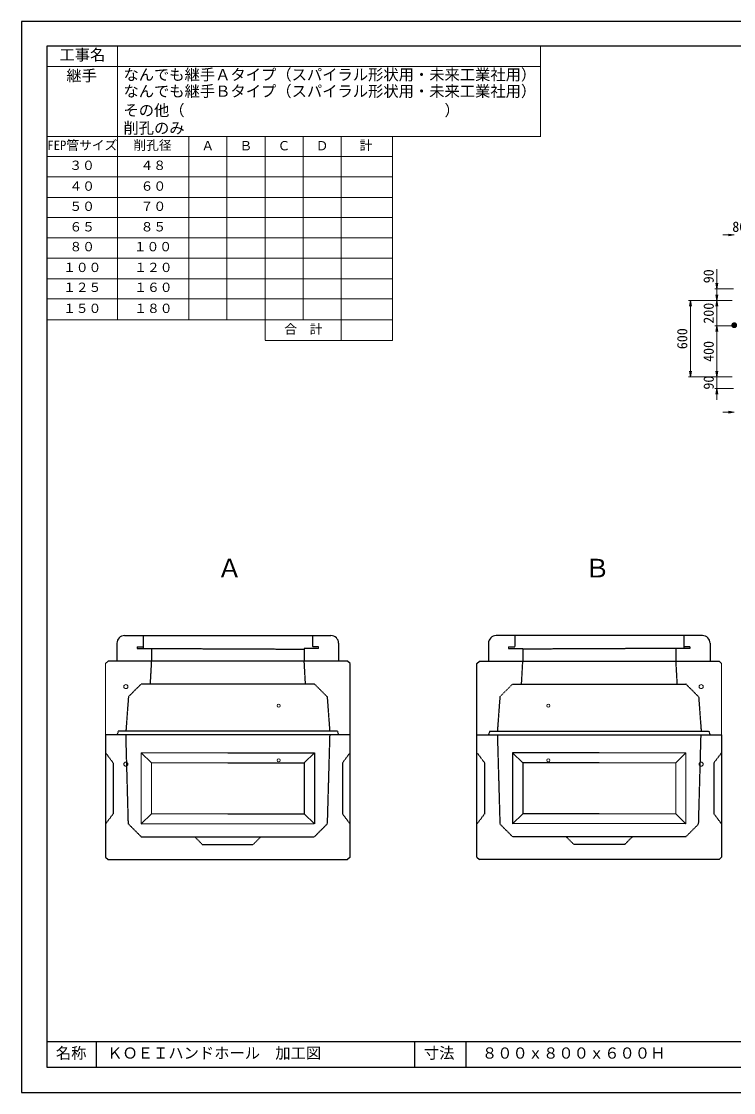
# Model space of a CAD drawing. Units: millimetres, scale not verified. Extents: x -297 to 298, y -210 to 211.
# Drawn here: x -297 to -17.5, y -210 to 210.5 of the extents above; entities that cross this region are included whole.
import ezdxf
from ezdxf.enums import TextEntityAlignment as Align

# ---------------------------------------------------------------- set-up
doc = ezdxf.new("R2010")
doc.units = ezdxf.units.MM
doc.linetypes.add('USER2', pattern=[4.7625, 3.175, -1.5875])
doc.layers.add('0-0', color=7, linetype='Continuous')
for name, color, linetype, lineweight in [('0-1_0', 9, 'Continuous', 25), ('0-2_dims', 7, 'Continuous', 18), ('0-3_pen1実線', 4, 'Continuous', 13), ('0-4_pen2実線', 3, 'Continuous', 13), ('0-5_pen3実線', 7, 'Continuous', 25), ('0-6_pen4実線', 7, 'Continuous', 25), ('0-7_pen2破線', 3, 'USER2', 25), ('0-8_鉄筋', 7, 'Continuous', 25), ('0-9_draw', 7, 'Continuous', 13)]:
    doc.layers.add(name, color=color, linetype=linetype, lineweight=lineweight)
doc.styles.add('ＭＳ ゴシック', font='')
doc.styles.get('ＭＳ ゴシック').set_extended_font_data('MS Gothic')

# ---------------------------------------------------------------- blocks, each defined once
blk = doc.blocks.new('部分図 1')
at = {"layer": '0-1_0'}
blk.add_lwpolyline([(0.1, 0.3), (11898.1, 0.3), (11898.1, 8410.3), (0.1, 8410.3)], close=True, dxfattribs=at)
at = {"layer": '0-2_dims'}
for p, q in [((755.1, 6066.8), (755.1, 8215.2)), ((4075.2, 7506.5), (4075.2, 8215.2)), ((200.1, 8055.5), (4076.2, 8055.5)), ((200.1, 7506.5), (4076.2, 7506.5)), ((1313.17, 6066.8), (1313.17, 7507.2)), ((1313.17, 6066.8), (1313.17, 7506.8)), ((1613.17, 6066.8), (1613.17, 7506.8)), ((1912.17, 5908), (1912.17, 7506.8)), ((2211.17, 6066.8), (2211.17, 7506.8)), ((2511.17, 5906), (2511.17, 7506.8)), ((200.17, 7349), (2913.17, 7349)), ((200.1, 7190), (2913.1, 7190)), ((200.1, 7028.2), (2913.1, 7028.2)), ((200.1, 6870.4), (2913.1, 6870.4)), ((5594.94, 6733.51), (5504.94, 6733.51)), ((200.1, 6711.4), (2913.1, 6711.4)), ((200.1, 6550.4), (2913.1, 6550.4)), ((5459.49, 6309.51), (5459.49, 6464.51)), ((200.1, 6390.4), (2913.1, 6390.4)), ((5589.94, 6309.51), (5444.49, 6309.51)), ((5459.49, 6219.51), (5459.49, 6309.51)), ((5459.49, 6309.51), (5459.49, 6219.51)), ((200.1, 6231.6), (2913.1, 6231.6)), ((5564.94, 6219.51), (5236.94, 6219.51)), ((5251.94, 6219.51), (5251.94, 5619.51)), ((5579.94, 6219.51), (5444.49, 6219.51)), ((5579.94, 6219.51), (5444.49, 6219.51)), ((5459.49, 6219.51), (5459.49, 6019.51)), ((5459.49, 6219.51), (5459.49, 6129.51)), ((2913.17, 6066.8), (2913.17, 5906.1)), ((5579.94, 6019.51), (5444.49, 6019.51)), ((5579.94, 6019.51), (5444.49, 6019.51)), ((5459.49, 6019.51), (5459.49, 5619.51)), ((5459.49, 6019.51), (5459.49, 5929.51)), ((1912.17, 5906.1), (2913.17, 5906.1)), ((5459.49, 5619.51), (5459.49, 5709.51)), ((5564.94, 5619.51), (5236.94, 5619.51)), ((5579.94, 5619.51), (5444.49, 5619.51)), ((5579.94, 5619.51), (5444.49, 5619.51)), ((5459.49, 5619.51), (5459.49, 5529.51)), ((5589.94, 5529.51), (5444.49, 5529.51)), ((5459.49, 5529.51), (5459.49, 5439.51)), ((5594.94, 5341.51), (5504.94, 5341.51))]:
    blk.add_line(p, q, dxfattribs=at)
blk.add_lwpolyline([(200.17, 6066.8), (2913.17, 6066.8), (2913.17, 7506.8), (200.17, 7506.8)], close=True, dxfattribs=at)
for points in [[(5549.94, 6726.01), (5594.94, 6733.51), (5549.94, 6741.01)], [(5451.99, 6354.51), (5459.49, 6309.51), (5466.99, 6354.51)], [(5451.99, 6264.51), (5459.49, 6219.51), (5466.99, 6264.51)], [(5259.44, 6174.51), (5251.94, 6219.51), (5244.44, 6174.51)], [(5466.99, 6174.51), (5459.49, 6219.51), (5451.99, 6174.51)], [(5466.99, 5974.51), (5459.49, 6019.51), (5451.99, 5974.51)], [(5466.99, 5974.51), (5459.49, 6019.51), (5451.99, 5974.51)], [(5244.44, 5664.51), (5251.94, 5619.51), (5259.44, 5664.51)], [(5451.99, 5664.51), (5459.49, 5619.51), (5466.99, 5664.51)], [(5451.99, 5664.51), (5459.49, 5619.51), (5466.99, 5664.51)], [(5466.99, 5484.51), (5459.49, 5529.51), (5451.99, 5484.51)], [(5549.94, 5334.01), (5594.94, 5341.51), (5549.94, 5349.01)]]:
    blk.add_lwpolyline(points, dxfattribs=at)
at = {"layer": '0-3_pen1実線'}
for p, q in [((2220, 3481.94), (2225.96, 3487.9)), ((3936, 3481.94), (3930.04, 3487.9))]:
    blk.add_line(p, q, dxfattribs=at)
at = {"layer": '0-4_pen2実線'}
for p, q in [((2332, 3499.9), (2332, 3487.9)), ((3824, 3499.9), (3824, 3487.9))]:
    blk.add_line(p, q, dxfattribs=at)
for centre, radius in [((820, 3188), 16), ((5336, 3188), 16), ((2020, 3038), 12), ((4136, 3038), 12), ((2020, 2609), 12), ((4136, 2609), 12), ((820, 2579), 16), ((5336, 2579), 16)]:
    blk.add_circle(centre, radius, dxfattribs=at)
at = {"layer": '0-5_pen3実線'}
for p, q in [((810, 3587.9), (2430, 3587.9)), ((5346, 3587.9), (3726, 3587.9)), ((750, 3527.9), (750, 3387.9)), ((2490, 3527.9), (2490, 3387.9)), ((3666, 3527.9), (3666, 3387.9)), ((5406, 3527.9), (5406, 3387.9)), ((2560, 3388), (680, 3388)), ((2580, 3368), (2560, 3388)), ((2580, 2808), (2580, 3368)), ((3576, 3368), (3596, 3388)), ((3576, 2808), (3576, 3368)), ((3596, 3388), (5476, 3388)), ((660, 2809), (660, 1849)), ((2580, 2808), (660, 2808)), ((2580, 1849), (2580, 2809)), ((3576, 1849), (3576, 2809)), ((3576, 2808), (5496, 2808)), ((5496, 2809), (5496, 1849)), ((1620, 2669), (2300, 2669)), ((2300, 2669), (2220, 2589)), ((2300, 2669), (2300, 2109)), ((4536, 2669), (3856, 2669)), ((3856, 2669), (3936, 2589)), ((3856, 2669), (3856, 2109)), ((1620, 2589), (2220, 2589)), ((2220, 2589), (2220, 2189)), ((4536, 2589), (3936, 2589)), ((3936, 2589), (3936, 2189)), ((1620, 2189), (2220, 2189)), ((2220, 2189), (2300, 2109)), ((3936, 2189), (3856, 2109)), ((4536, 2189), (3936, 2189)), ((940, 2109), (2297.06, 2111.94)), ((5216, 2109), (3858.94, 2111.94)), ((660, 1849), (680, 1829)), ((680, 1829), (2560, 1829)), ((2580, 1849), (2560, 1829)), ((3576, 1849), (3596, 1829)), ((5476, 1829), (3596, 1829)), ((5496, 1849), (5476, 1829)), ((586.1, 400.3), (586.1, 200.3)), ((3488.1, 400.3), (3488.1, 200.3))]:
    blk.add_line(p, q, dxfattribs=at)
for centre, start, end in [((810, 3527.9), 90, 180), ((2430, 3527.9), 0, 90), ((3726, 3527.9), 90, 180), ((5346, 3527.9), 0, 90)]:
    blk.add_arc(centre, 60, start, end, dxfattribs=at)
at = {"layer": '0-6_pen4実線'}
for p, q in [((200.1, 400.3), (11709.1, 400.3)), ((3085.4, 400.3), (3085.4, 200.3))]:
    blk.add_line(p, q, dxfattribs=at)
blk.add_lwpolyline([(200.1, 200.3), (11709.1, 200.3), (11709.1, 8215.3), (200.1, 8215.3)], close=True, dxfattribs=at)
at = {"layer": '0-7_pen2破線'}
for p, q in [((956, 3587.9), (956, 3487.9)), ((2284, 3587.9), (2284, 3499.9)), ((3872, 3587.9), (3872, 3499.9)), ((5200, 3587.9), (5200, 3487.9)), ((908, 3499.9), (956, 3499.9)), ((908, 3499.9), (908, 3487.9)), ((908, 3487.9), (2220, 3481.94)), ((1020, 3487.9), (1020, 3387.9)), ((2220, 3487.9), (2220, 3387.9)), ((2332, 3487.9), (2220, 3487.9)), ((2332, 3499.9), (2284, 3499.9)), ((3824, 3499.9), (3872, 3499.9)), ((3824, 3487.9), (3936, 3487.9)), ((5248, 3487.9), (3936, 3481.94)), ((3936, 3487.9), (3936, 3387.9)), ((5136, 3487.9), (5136, 3387.9)), ((5248, 3499.9), (5200, 3499.9)), ((5248, 3499.9), (5248, 3487.9)), ((1020, 3388), (1010, 3208)), ((2230, 3208), (2220, 3388)), ((3926, 3208), (3936, 3388)), ((5136, 3388), (5146, 3208)), ((840, 3108), (940, 3208)), ((2300, 3208), (2400, 3108)), ((3856, 3208), (3756, 3108)), ((5316, 3108), (5216, 3208)), ((840, 3108), (820, 2838)), ((2400, 3108), (2420, 2838)), ((3756, 3108), (3736, 2838)), ((5316, 3108), (5336, 2838)), ((760, 2838), (750, 2808)), ((1620, 2838), (760, 2838)), ((840, 2109), (820.82, 2809)), ((2480, 2838), (1620, 2838)), ((2480, 2838), (2490, 2808)), ((3676, 2838), (3666, 2808)), ((3676, 2838), (4536, 2838)), ((4536, 2838), (5396, 2838)), ((5316, 2109), (5335.18, 2809)), ((5396, 2838), (5406, 2808)), ((660, 2669), (720, 2589)), ((2580, 2669), (2520, 2589)), ((3576, 2669), (3636, 2589)), ((5496, 2669), (5436, 2589)), ((2520, 2589), (2520, 2189)), ((3636, 2589), (3636, 2189)), ((2520, 2189), (2580, 2109)), ((3636, 2189), (3576, 2109)), ((940, 2009), (840, 2109)), ((5216, 2009), (5316, 2109)), ((940, 2009), (2300, 2009)), ((1420, 1949), (1360, 2009)), ((1420, 1949), (1820, 1949)), ((1820, 1949), (1880, 2009)), ((5216, 2009), (3856, 2009)), ((4336, 1949), (4276, 2009)), ((4736, 1949), (4336, 1949)), ((4736, 1949), (4796, 2009))]:
    blk.add_line(p, q, dxfattribs=at)
for points in [[(2300, 3208), (1620, 3208), (940, 3208)], [(3856, 3208), (4536, 3208), (5216, 3208)], [(2420, 2809), (2400, 2109), (2300, 2009)], [(3736, 2809), (3756, 2109), (3856, 2009)], [(720, 2589), (720, 2189), (660, 2109)], [(5436, 2589), (5436, 2189), (5496, 2109)]]:
    blk.add_lwpolyline(points, dxfattribs=at)
at = {"layer": '0-9_draw'}
for p, q in [((660, 3368), (680, 3388)), ((660, 3368), (660, 2808)), ((5496, 3368), (5476, 3388)), ((5496, 3368), (5496, 2808)), ((940, 2669), (1620, 2669)), ((940, 2669), (940, 2109)), ((940, 2669), (1020, 2589)), ((5216, 2669), (4536, 2669)), ((5216, 2669), (5136, 2589)), ((5216, 2669), (5216, 2109)), ((1020, 2589), (1620, 2589)), ((1020, 2589), (1020, 2189)), ((5136, 2589), (4536, 2589)), ((5136, 2589), (5136, 2189)), ((1020, 2189), (940, 2109)), ((1020, 2189), (1620, 2189)), ((5136, 2189), (4536, 2189)), ((5136, 2189), (5216, 2109))]:
    blk.add_line(p, q, dxfattribs=at)
at = {"layer": '0-2_dims', "style": 'ＭＳ ゴシック'}
for s, height, p in [('工事名', 87.98, (299.1, 8078.2)), ('継手', 87.98, (353.1, 7914.2)), ('なんでも継手Ａタイプ（スパイラル形状用・未来工業社用）\u3000\u3000', 87.98, (801.1, 7922.2)), ('なんでも継手Ｂタイプ（スパイラル形状用・未来工業社用）\u3000\u3000', 87.98, (801.1, 7792.2)), ('その他（\u3000\u3000\u3000\u3000\u3000\u3000\u3000\u3000\u3000\u3000\u3000\u3000\u3000\u3000\u3000\u3000\u3000）', 87.98, (801.1, 7642.2)), ('削孔のみ', 87.98, (801.1, 7503.2)), ('FEP管サイズ', 73.31, (203.17, 7379.9)), ('削孔径', 73.31, (879.17, 7379.9)), ('Ａ', 73.31, (1413.17, 7375.9)), ('Ｂ', 73.31, (1712.17, 7375.9)), ('Ｃ', 73.31, (2011.17, 7375.9)), ('Ｄ', 73.31, (2310.17, 7375.9)), ('計', 73.31, (2654.17, 7378.9)), ('３０', 73.31, (376.17, 7221.9)), ('４８', 73.31, (935.17, 7221.9)), ('４０', 73.31, (377.07, 7058.9)), ('６０', 73.31, (936.07, 7058.9)), ('５０', 73.31, (377.07, 6900.5)), ('７０', 73.31, (936.07, 6900.5)), ('６５', 73.31, (377.07, 6739.5)), ('８５', 73.31, (936.07, 6739.5)), ('80', 80.65, (5580.14, 6734.01)), ('８０', 73.31, (377.17, 6583.5)), ('１００', 73.31, (882.17, 6583.5)), ('１００', 73.31, (327.07, 6420.5)), ('１２０', 73.31, (886.07, 6420.5)), ('１２５', 73.31, (327.07, 6264.1)), ('１６０', 73.31, (886.07, 6264.1)), ('１５０', 73.31, (327.07, 6099.1)), ('１８０', 73.31, (886.07, 6099.1)), ('合\u3000計', 73.31, (2063.17, 5935.9)), ('●', 36.66, (5569.84, 5994.51))]:
    blk.add_text(s, height=height, dxfattribs=at).set_placement(p, align=Align.BOTTOM_LEFT)
for s, p in [('90', (5458.99, 6354.51)), ('200', (5458.99, 6037.01)), ('600', (5251.44, 5837.01)), ('400', (5458.99, 5737.01)), ('90', (5458.99, 5519.51))]:
    blk.add_text(s, height=80.65, rotation=90, dxfattribs=at).set_placement(p, align=Align.BOTTOM_LEFT)
at = {"layer": '0-5_pen3実線', "style": 'ＭＳ ゴシック'}
for s, p in [('名称', (270.1, 240.3)), ('ＫＯＥＩハンドホール\u3000加工図', (673.1, 240.3)), ('寸法', (3159.3, 240.3)), ('８００ｘ８００ｘ６００Ｈ', (3615.1, 240.3))]:
    blk.add_text(s, height=87.98, dxfattribs=at).set_placement(p, align=Align.BOTTOM_LEFT)
at = {"layer": '0-8_鉄筋', "style": 'ＭＳ ゴシック'}
for s, p in [('Ａ', (1533.97, 4000.53)), ('Ｂ', (4419.97, 4000.53))]:
    blk.add_text(s, height=146.6, dxfattribs=at).set_placement(p, align=Align.BOTTOM_LEFT)

msp = doc.modelspace()

# ---------------------------------------------------------------- block references
at = {"layer": '0-0', "xscale": 0.05, "yscale": 0.05}
msp.add_blockref('部分図 1', (-297, -210), dxfattribs=at)

doc.saveas('drawing.dxf')
